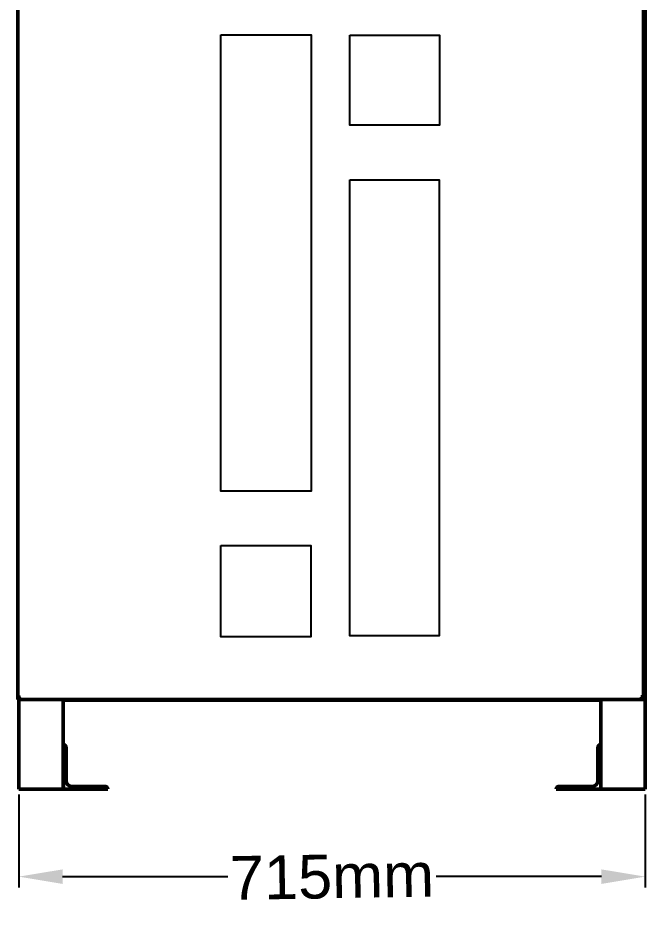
# Model space of a CAD drawing. Header units: millimetres. Extents: x 0 to 71, y -13 to 180.
# Drawn here: x -0.1 to 71.5, y -13.5 to 88 of the extents above; entities that cross this region are included whole.
import ezdxf

# ---------------------------------------------------------------- set-up
doc = ezdxf.new("R2010")
doc.units = ezdxf.units.MM
doc.layers.add('Visible (ANSI)', color=7, linetype='Continuous', lineweight=50)
doc.styles.get("Standard").update_dxf_attribs({"font": 'arial.ttf'})
doc.dimstyles.new('ISO-25', dxfattribs={"dimtxt": 2.5, "dimasz": 2.5, "dimexe": 1.25, "dimexo": 0.625, "dimtad": 1, "dimtxsty": 'Standard', "dimcen": 2.5, "dimadec": 0, "dimazin": 0, "dimtfac": 1, "dimtmove": 0, "dimatfit": 3, "dimfxl": 1, "dimarcsym": 0})

# ---------------------------------------------------------------- blocks, each defined once
blk = doc.blocks.new('*D58')
at = {"color": 0, "lineweight": -2, "transparency": 16777216}
for p, q in [((0, -0.62), (0, -11.24)), ((71.48, -0.62), (71.48, -11.24)), ((5, -9.99), (23.86, -9.99)), ((66.48, -9.99), (47.62, -9.99))]:
    blk.add_line(p, q, dxfattribs=at)
at = {"color": 0, "transparency": 16777216}
for points in [[(5, -9.16), (5, -10.82), (0, -9.99)], [(66.48, -9.16), (66.48, -10.82), (71.48, -9.99)]]:
    blk.add_solid(points, dxfattribs=at)
at = {"layer": 'Defpoints', "color": 0, "transparency": 16777216}
for p in [(0, 0), (71.48, 0), (71.48, -9.99)]:
    blk.add_point(p, dxfattribs=at)
at = {"color": 0, "transparency": 16777216, "insert": (35.74, -9.99), "char_height": 5, "attachment_point": 5, "rotation": 1}
blk.add_mtext('715mm', dxfattribs=at)

msp = doc.modelspace()

# ---------------------------------------------------------------- linework, layer by layer
for points in [[(23.066, 86.104), (33.375, 86.104), (33.375, 33.991), (23.066, 33.991)], [(37.788, 86.066), (48.02, 86.066), (48.02, 75.789), (37.788, 75.789)], [(37.78, 69.562), (47.955, 69.562), (47.955, 17.499), (37.78, 17.499)], [(23.048, 27.807), (33.321, 27.807), (33.321, 17.389), (23.048, 17.389)]]:
    msp.add_lwpolyline(points, close=True)
at = {"layer": 'Visible (ANSI)'}
for p, q in [((-0.114, 10.395), (-0.114, 179.724)), ((71.285, 179.724), (71.285, 10.395)), ((71.477, 0), (71.477, 179.878)), ((-0.079, 10.395), (-0.114, 10.395)), ((-0.114, 10.392), (-0.114, 10.24)), ((71.285, 10.24), (-0.114, 10.24)), ((0, 0), (0, 10.24)), ((0.186, 10.542), (0.182, 10.538)), ((5.078, 10.24), (5.078, 10.155)), ((5.078, 0), (5.078, 10.155)), ((5.078, 10.155), (66.399, 10.155)), ((66.399, 10.24), (66.399, 10.155)), ((66.399, 10.155), (66.399, 0)), ((70.989, 10.538), (70.985, 10.542)), ((71.249, 10.395), (71.285, 10.395)), ((71.285, 10.392), (71.285, 10.24)), ((5.083, 0), (5.083, 5.078)), ((5.083, 5.078), (5.096, 5.078)), ((66.395, 5.078), (66.382, 5.078)), ((66.395, 0), (66.395, 5.078)), ((5.401, 4.773), (5.401, 0.952)), ((66.078, 4.773), (66.078, 0.952)), ((0.635, 0), (0, 0)), ((0.635, 0), (4.443, 0)), ((5.078, 0), (4.443, 0)), ((6.035, 0.317), (9.856, 0.317)), ((10.161, 0.013), (10.161, 0)), ((61.317, 0.013), (61.317, 0)), ((65.443, 0.317), (61.622, 0.317)), ((10.161, 0), (5.083, 0)), ((61.317, 0), (66.395, 0)), ((67.034, 0), (66.399, 0)), ((67.034, 0), (70.842, 0)), ((71.477, 0), (70.842, 0))]:
    msp.add_line(p, q, dxfattribs=at)
for centre, radius, start, end in [((5.096, 4.773), 0.305, 0, 90), ((66.382, 4.773), 0.305, 90, 180), ((6.035, 0.952), 0.635, 180, 270), ((9.856, 0.013), 0.305, 0, 90), ((61.622, 0.013), 0.305, 90, 180), ((65.443, 0.952), 0.635, 270, 0)]:
    msp.add_arc(centre, radius, start, end, dxfattribs=at)
for points, knots in [([(-0.114, 10.24), (-0.048, 10.24), (0.018, 10.297), (0.084, 10.386), (0.119, 10.433), (0.155, 10.489), (0.19, 10.545)], [0, 0, 0, 0, 1.0222572, 1.0222572, 1.0222572, 1.5707963, 1.5707963, 1.5707963, 1.5707963]), ([(0.19, 10.545), (0.112, 10.483), (0.033, 10.423), (-0.045, 10.402), (-0.068, 10.396), (-0.091, 10.392), (-0.114, 10.392)], [0, 0, 0, 0, 1.2156755, 1.2156755, 1.2156755, 1.5707963, 1.5707963, 1.5707963, 1.5707963]), ([(0.19, 10.545), (0.087, 10.512), (-0.015, 10.48), (-0.07, 10.447), (-0.099, 10.43), (-0.114, 10.412), (-0.114, 10.395)], [0, 0, 0, 0, 1.0222572, 1.0222572, 1.0222572, 1.5707963, 1.5707963, 1.5707963, 1.5707963]), ([(70.98, 10.545), (71.046, 10.441), (71.112, 10.339), (71.179, 10.285), (71.214, 10.256), (71.249, 10.24), (71.285, 10.24)], [0, 0, 0, 0, 1.0222572, 1.0222572, 1.0222572, 1.5707963, 1.5707963, 1.5707963, 1.5707963]), ([(70.98, 10.545), (71.059, 10.483), (71.137, 10.423), (71.216, 10.402), (71.239, 10.396), (71.262, 10.392), (71.285, 10.392)], [0, 0, 0, 0, 1.2156755, 1.2156755, 1.2156755, 1.5707963, 1.5707963, 1.5707963, 1.5707963]), ([(71.285, 10.395), (71.285, 10.428), (71.228, 10.46), (71.139, 10.492), (71.092, 10.51), (71.036, 10.527), (70.98, 10.545)], [0, 0, 0, 0, 1.0222572, 1.0222572, 1.0222572, 1.5707963, 1.5707963, 1.5707963, 1.5707963])]:
    msp.add_open_spline(points, degree=3, knots=knots, dxfattribs=at)
for points in [[(0.19, 10.545), (0.142, 10.514), (0.095, 10.484), (0.066, 10.454)], [(70.98, 10.545), (71.029, 10.514), (71.076, 10.484), (71.104, 10.454)]]:
    msp.add_open_spline(points, degree=3, dxfattribs=at)

# ---------------------------------------------------------------- dimensions: what is measured, and where the dimension line sits
dim = msp.add_linear_dim(base=(71.477, -9.988), p1=(0, 0), p2=(71.477, 0), text='715mm', dimstyle='ISO-25', override={"dimtxt": 5, "dimasz": 5})
dim.commit()
dim.dimension.update_dxf_attribs({"geometry": '*D58', "text_midpoint": (35.738, -9.988), "text_rotation": 1})

doc.saveas('drawing.dxf')
